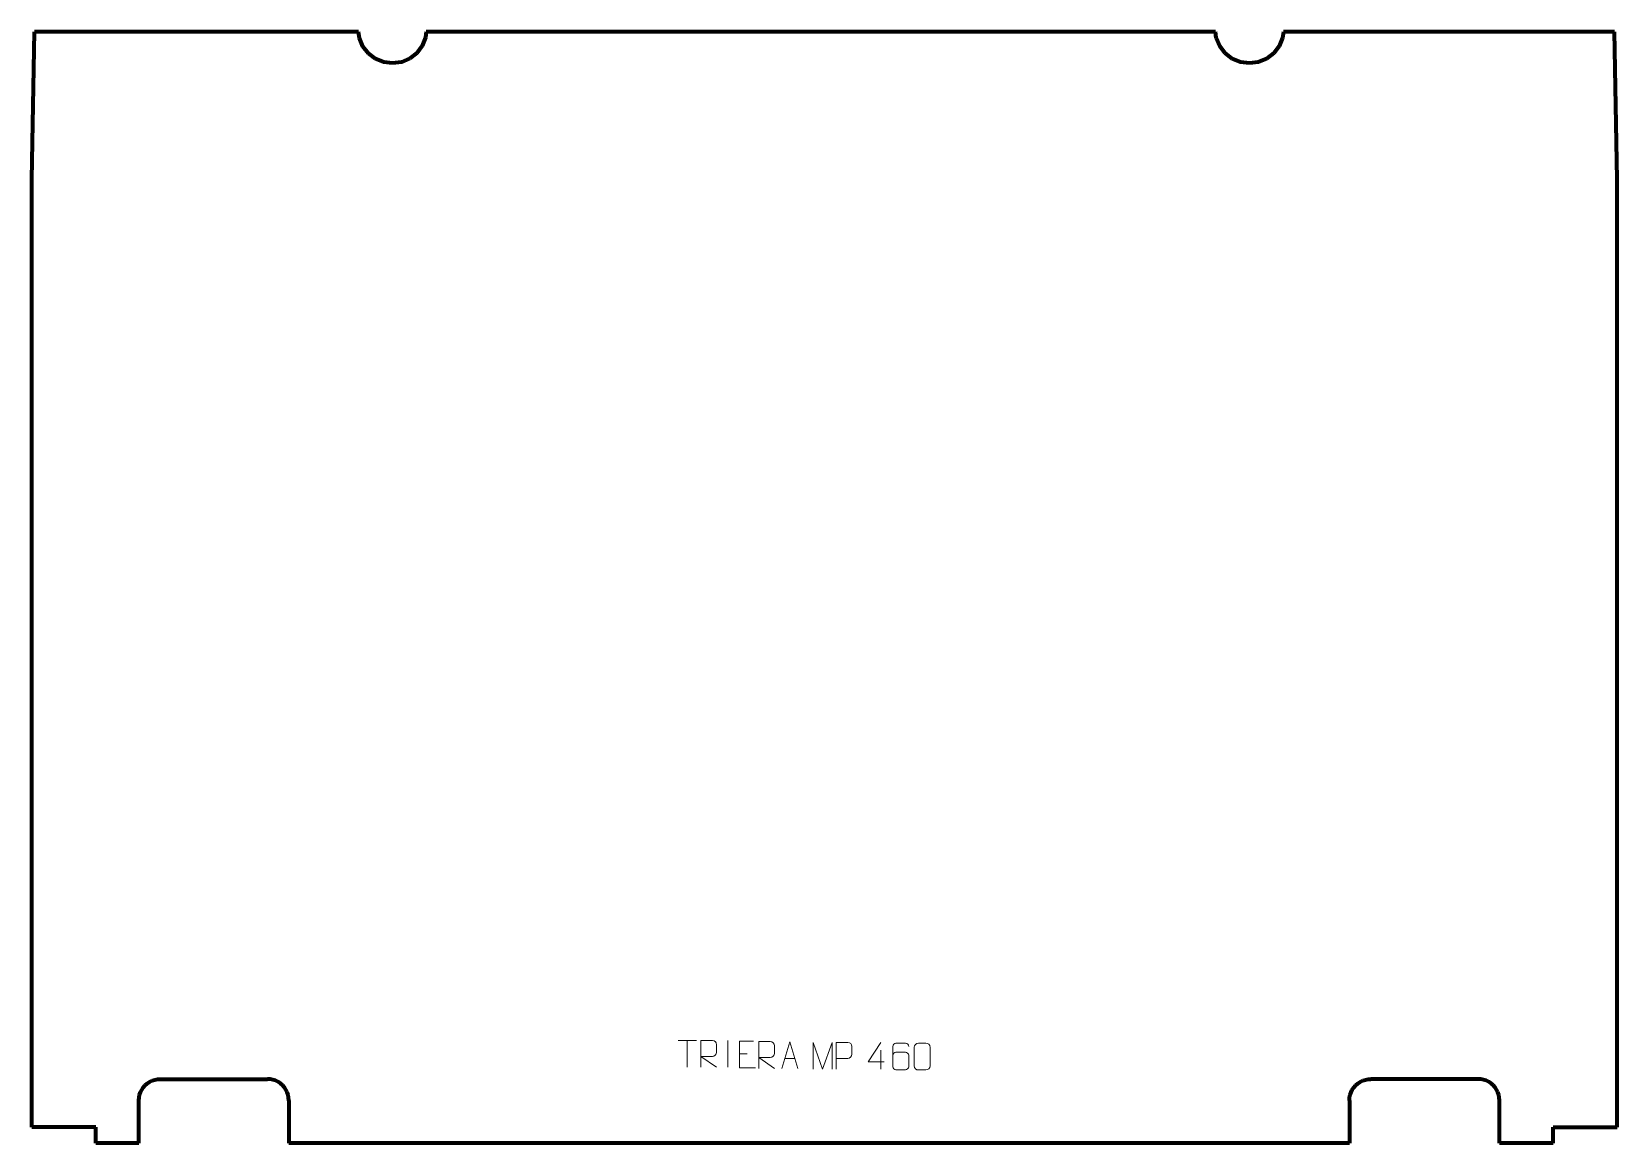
# Model space of a CAD drawing. Header units: millimetres. Extents: x -748 to 732, y -1071 to -33.
import ezdxf

# ---------------------------------------------------------------- set-up
doc = ezdxf.new("R2010")
doc.units = ezdxf.units.MM
doc.header["$MEASUREMENT"] = 0
doc.layers.add('layer 1', color=7, linetype='Continuous')

msp = doc.modelspace()

# ---------------------------------------------------------------- linework, layer by layer
at = {"layer": 'layer 1', "lineweight": 211}
for points in [[(-748.4658, -170.8343), (-748.4658, -170.8343), (-745.7518, -33.3337), (-745.7518, -33.3337)], [(-443.5081, -33.3337), (-443.5081, -33.3337), (-745.7518, -33.3337), (-745.7518, -33.3337)], [(-442.6584, -39.3818), (-442.6584, -39.3818), (-443.5081, -33.3337), (-443.5081, -33.3337)], [(-439.3957, -47.0716), (-439.3957, -47.0716), (-442.6584, -39.3818), (-442.6584, -39.3818)], [(-380.8413, -38.8501), (-380.8413, -38.8501), (-383.973, -46.594), (-383.973, -46.594)], [(-380.1641, -33.3337), (-380.1641, -33.3337), (-380.8413, -38.8501), (-380.8413, -38.8501)], [(356.506, -33.3337), (356.506, -33.3337), (-380.1641, -33.3337), (-380.1641, -33.3337)], [(357.2672, -39.1152), (357.2672, -39.1152), (356.506, -33.3337), (356.506, -33.3337)], [(360.4644, -46.8336), (360.4644, -46.8336), (357.2672, -39.1152), (357.2672, -39.1152)], [(419.0875, -39.1152), (419.0875, -39.1152), (415.8903, -46.8336), (415.8903, -46.8336)], [(419.8483, -33.3337), (419.8483, -33.3337), (419.0875, -39.1152), (419.0875, -39.1152)], [(728.819, -33.3337), (728.819, -33.3337), (419.8483, -33.3337), (419.8483, -33.3337)], [(731.5326, -170.8343), (731.5326, -170.8343), (728.819, -33.3337), (728.819, -33.3337)], [(-434.253, -53.6555), (-434.253, -53.6555), (-439.3957, -47.0716), (-439.3957, -47.0716)], [(-427.5823, -58.6826), (-427.5823, -58.6826), (-434.253, -53.6555), (-434.253, -53.6555)], [(-419.838, -61.8127), (-419.838, -61.8127), (-427.5823, -58.6826), (-427.5823, -58.6826)], [(-395.584, -58.4074), (-395.584, -58.4074), (-403.2738, -61.6701), (-403.2738, -61.6701)], [(-389.0001, -53.2648), (-389.0001, -53.2648), (-395.584, -58.4074), (-395.584, -58.4074)], [(-383.973, -46.594), (-383.973, -46.594), (-389.0001, -53.2648), (-389.0001, -53.2648)], [(365.5501, -53.4615), (365.5501, -53.4615), (360.4644, -46.8336), (360.4644, -46.8336)], [(372.1768, -58.5456), (372.1768, -58.5456), (365.5501, -53.4615), (365.5501, -53.4615)], [(379.8953, -61.7428), (379.8953, -61.7428), (372.1768, -58.5456), (372.1768, -58.5456)], [(404.1779, -58.5456), (404.1779, -58.5456), (396.4594, -61.7428), (396.4594, -61.7428)], [(410.8046, -53.4615), (410.8046, -53.4615), (404.1779, -58.5456), (404.1779, -58.5456)], [(415.8903, -46.8336), (415.8903, -46.8336), (410.8046, -53.4615), (410.8046, -53.4615)], [(-411.5466, -62.8321), (-411.5466, -62.8321), (-419.838, -61.8127), (-419.838, -61.8127)], [(-403.2738, -61.6701), (-403.2738, -61.6701), (-411.5466, -62.8321), (-411.5466, -62.8321)], [(388.1782, -62.8333), (388.1782, -62.8333), (379.8953, -61.7428), (379.8953, -61.7428)], [(396.4594, -61.7428), (396.4594, -61.7428), (388.1782, -62.8333), (388.1782, -62.8333)], [(-748.4658, -1055.8336), (-748.4658, -1055.8336), (-748.4658, -170.8343), (-748.4658, -170.8343)], [(731.5326, -1055.8336), (731.5326, -1055.8336), (731.5326, -170.8343), (731.5326, -170.8343)], [(-646.9433, -1023.1796), (-646.9433, -1023.1796), (-645.7873, -1020.8334), (-645.7873, -1020.8334)], [(-645.7873, -1020.8334), (-645.7873, -1020.8334), (-644.3336, -1018.6584), (-644.3336, -1018.6584)], [(-644.3336, -1018.6584), (-644.3336, -1018.6584), (-642.6087, -1016.6911), (-642.6087, -1016.6911)], [(-642.6087, -1016.6911), (-642.6087, -1016.6911), (-640.6418, -1014.965), (-640.6418, -1014.965)], [(-640.6418, -1014.965), (-640.6418, -1014.965), (-638.4669, -1013.5125), (-638.4669, -1013.5125)], [(-638.4669, -1013.5125), (-638.4669, -1013.5125), (-636.1206, -1012.3553), (-636.1206, -1012.3553)], [(-636.1206, -1012.3553), (-636.1206, -1012.3553), (-633.6434, -1011.5141), (-633.6434, -1011.5141)], [(-633.6434, -1011.5141), (-633.6434, -1011.5141), (-631.0777, -1011.0042), (-631.0777, -1011.0042)], [(-631.0777, -1011.0042), (-631.0777, -1011.0042), (-628.4664, -1010.8329), (-628.4664, -1010.8329)], [(-628.4664, -1010.8329), (-628.4664, -1010.8329), (-528.4659, -1010.8329), (-528.4659, -1010.8329)], [(-525.8562, -1011.0042), (-525.8562, -1011.0042), (-528.4659, -1010.8329), (-528.4659, -1010.8329)], [(-523.2893, -1011.5141), (-523.2893, -1011.5141), (-525.8562, -1011.0042), (-525.8562, -1011.0042)], [(-520.8134, -1012.3553), (-520.8134, -1012.3553), (-523.2893, -1011.5141), (-523.2893, -1011.5141)], [(-518.4659, -1013.5125), (-518.4659, -1013.5125), (-520.8134, -1012.3553), (-520.8134, -1012.3553)], [(-516.2905, -1014.965), (-516.2905, -1014.965), (-518.4659, -1013.5125), (-518.4659, -1013.5125)], [(-514.3236, -1016.6911), (-514.3236, -1016.6911), (-516.2905, -1014.965), (-516.2905, -1014.965)], [(-512.5987, -1018.6584), (-512.5987, -1018.6584), (-514.3236, -1016.6911), (-514.3236, -1016.6911)], [(-511.1462, -1020.8334), (-511.1462, -1020.8334), (-512.5987, -1018.6584), (-512.5987, -1018.6584)], [(-509.989, -1023.1796), (-509.989, -1023.1796), (-511.1462, -1020.8334), (-511.1462, -1020.8334)], [(483.0553, -1023.1796), (483.0553, -1023.1796), (484.2129, -1020.8334), (484.2129, -1020.8334)], [(484.2129, -1020.8334), (484.2129, -1020.8334), (485.6655, -1018.6584), (485.6655, -1018.6584)], [(485.6655, -1018.6584), (485.6655, -1018.6584), (487.3915, -1016.6911), (487.3915, -1016.6911)], [(487.3915, -1016.6911), (487.3915, -1016.6911), (489.3568, -1014.965), (489.3568, -1014.965)], [(489.3568, -1014.965), (489.3568, -1014.965), (491.5334, -1013.5125), (491.5334, -1013.5125)], [(491.5334, -1013.5125), (491.5334, -1013.5125), (493.8797, -1012.3553), (493.8797, -1012.3553)], [(493.8797, -1012.3553), (493.8797, -1012.3553), (496.3569, -1011.5141), (496.3569, -1011.5141)], [(496.3569, -1011.5141), (496.3569, -1011.5141), (498.9225, -1011.0042), (498.9225, -1011.0042)], [(498.9225, -1011.0042), (498.9225, -1011.0042), (501.5327, -1010.8329), (501.5327, -1010.8329)], [(601.5327, -1010.8329), (601.5327, -1010.8329), (501.5327, -1010.8329), (501.5327, -1010.8329)], [(604.1424, -1011.0042), (604.1424, -1011.0042), (601.5327, -1010.8329), (601.5327, -1010.8329)], [(606.7081, -1011.5141), (606.7081, -1011.5141), (604.1424, -1011.0042), (604.1424, -1011.0042)], [(609.1869, -1012.3553), (609.1869, -1012.3553), (606.7081, -1011.5141), (606.7081, -1011.5141)], [(611.5332, -1013.5125), (611.5332, -1013.5125), (609.1869, -1012.3553), (609.1869, -1012.3553)], [(613.7081, -1014.965), (613.7081, -1014.965), (611.5332, -1013.5125), (611.5332, -1013.5125)], [(615.6754, -1016.6911), (615.6754, -1016.6911), (613.7081, -1014.965), (613.7081, -1014.965)], [(617.3999, -1018.6584), (617.3999, -1018.6584), (615.6754, -1016.6911), (615.6754, -1016.6911)], [(618.8541, -1020.8334), (618.8541, -1020.8334), (617.3999, -1018.6584), (617.3999, -1018.6584)], [(620.0112, -1023.1796), (620.0112, -1023.1796), (618.8541, -1020.8334), (618.8541, -1020.8334)], [(-648.467, -1030.8322), (-648.467, -1030.8322), (-648.2948, -1028.2225), (-648.2948, -1028.2225)], [(-648.467, -1070.8326), (-648.467, -1070.8326), (-648.467, -1030.8322), (-648.467, -1030.8322)], [(-648.2948, -1028.2225), (-648.2948, -1028.2225), (-647.7845, -1025.6568), (-647.7845, -1025.6568)], [(-647.7845, -1025.6568), (-647.7845, -1025.6568), (-646.9433, -1023.1796), (-646.9433, -1023.1796)], [(-509.1478, -1025.6568), (-509.1478, -1025.6568), (-509.989, -1023.1796), (-509.989, -1023.1796)], [(-508.6375, -1028.2225), (-508.6375, -1028.2225), (-509.1478, -1025.6568), (-509.1478, -1025.6568)], [(-508.4666, -1030.8322), (-508.4666, -1030.8322), (-508.6375, -1028.2225), (-508.6375, -1028.2225)], [(-508.4666, -1030.8322), (-508.4666, -1030.8322), (-508.4666, -1070.8326), (-508.4666, -1070.8326)], [(481.5329, -1030.8322), (481.5329, -1030.8322), (481.7042, -1028.2225), (481.7042, -1028.2225)], [(481.5329, -1030.8322), (481.5329, -1030.8322), (481.5329, -1070.8326), (481.5329, -1070.8326)], [(481.7042, -1028.2225), (481.7042, -1028.2225), (482.2145, -1025.6568), (482.2145, -1025.6568)], [(482.2145, -1025.6568), (482.2145, -1025.6568), (483.0553, -1023.1796), (483.0553, -1023.1796)], [(620.8508, -1025.6568), (620.8508, -1025.6568), (620.0112, -1023.1796), (620.0112, -1023.1796)], [(621.3611, -1028.2225), (621.3611, -1028.2225), (620.8508, -1025.6568), (620.8508, -1025.6568)], [(621.5321, -1030.8322), (621.5321, -1030.8322), (621.3611, -1028.2225), (621.3611, -1028.2225)], [(621.5321, -1070.8326), (621.5321, -1070.8326), (621.5321, -1030.8322), (621.5321, -1030.8322)], [(-688.4661, -1055.8336), (-688.4661, -1055.8336), (-748.4658, -1055.8336), (-748.4658, -1055.8336)], [(-688.4661, -1070.8326), (-688.4661, -1070.8326), (-688.4661, -1055.8336), (-688.4661, -1055.8336)], [(671.5329, -1055.8336), (671.5329, -1055.8336), (731.5326, -1055.8336), (731.5326, -1055.8336)], [(671.5329, -1070.8326), (671.5329, -1070.8326), (671.5329, -1055.8336), (671.5329, -1055.8336)], [(-648.467, -1070.8326), (-648.467, -1070.8326), (-688.4661, -1070.8326), (-688.4661, -1070.8326)], [(481.5329, -1070.8326), (481.5329, -1070.8326), (-508.4666, -1070.8326), (-508.4666, -1070.8326)], [(671.5329, -1070.8326), (671.5329, -1070.8326), (621.5321, -1070.8326), (621.5321, -1070.8326)]]:
    msp.add_open_spline(points, degree=3, dxfattribs=at)
at = {"layer": 'layer 1', "color": 250, "lineweight": 9}
for points in [[(-145.0536, -974.954), (-145.0536, -974.954), (-128.0664, -974.954), (-128.0664, -974.954)], [(-136.5598, -999.884), (-136.5598, -999.884), (-136.5598, -974.9305), (-136.5598, -974.9305)], [(-98.56, -974.9202), (-98.56, -974.9202), (-98.56, -999.8943), (-98.56, -999.8943)], [(-87.7281, -987.4073), (-87.7281, -987.4073), (-80.56, -987.4073), (-80.56, -987.4073)], [(44.1791, -984.0499), (44.1791, -984.0499), (44.1791, -1001.7146), (44.1791, -1001.7146)], [(-45.4365, -991.7875), (-45.4365, -991.7875), (-35.9408, -991.7875), (-35.9408, -991.7875)]]:
    msp.add_open_spline(points, degree=3, dxfattribs=at)
for points, knots in [([(-123.8921, -999.884), (-123.8921, -999.884), (-123.8921, -974.9305), (-123.8921, -974.9305), (-123.8921, -974.9305), (-120.2973, -974.9305), (-116.7018, -974.9305), (-113.1066, -974.9305), (-113.1066, -974.9305), (-110.7813, -974.9682), (-109.224, -976.4582), (-109.2281, -978.8246), (-109.2281, -978.8246), (-109.2285, -980.8601), (-109.2285, -983.9195), (-109.2281, -985.9555), (-109.2281, -985.9555), (-109.2346, -987.831), (-111.0469, -989.7728), (-113.0564, -989.7919), (-113.0564, -989.7919), (-113.0564, -989.7919), (-123.8921, -989.7919), (-123.8921, -989.7919), (-123.8921, -989.7919), (-123.8921, -989.7919), (-109.2374, -999.884), (-109.2374, -999.884)], [0, 0, 0, 0, 0.125, 0.125, 0.125, 0.125, 0.25, 0.25, 0.25, 0.25, 0.375, 0.375, 0.375, 0.375, 0.5, 0.5, 0.5, 0.5, 0.625, 0.625, 0.625, 0.625, 0.75, 0.75, 0.75, 0.75, 1, 1, 1, 1]), ([(-74.8542, -975.5276), (-74.8542, -975.5276), (-87.7281, -975.5276), (-87.7281, -975.5276), (-87.7281, -975.5276), (-87.7281, -975.5276), (-87.7281, -1000.4812), (-87.7281, -1000.4812), (-87.7281, -1000.4812), (-87.7281, -1000.4812), (-72.8623, -1000.4812), (-72.8623, -1000.4812)], [0, 0, 0, 0, 0.25, 0.25, 0.25, 0.25, 0.5, 0.5, 0.5, 0.5, 1, 1, 1, 1]), ([(-69.892, -1000.884), (-69.892, -1000.884), (-69.892, -975.9305), (-69.892, -975.9305), (-69.892, -975.9305), (-66.2972, -975.9305), (-62.7017, -975.9305), (-59.1065, -975.9305), (-59.1065, -975.9305), (-56.7812, -975.9682), (-55.2239, -977.4582), (-55.228, -979.8246), (-55.228, -979.8246), (-55.2284, -981.8601), (-55.2284, -984.9195), (-55.228, -986.9555), (-55.228, -986.9555), (-55.2345, -988.831), (-57.0468, -990.7728), (-59.0563, -990.7919), (-59.0563, -990.7919), (-59.0563, -990.7919), (-69.892, -990.7919), (-69.892, -990.7919), (-69.892, -990.7919), (-69.892, -990.7919), (-55.2373, -1000.884), (-55.2373, -1000.884)], [0, 0, 0, 0, 0.125, 0.125, 0.125, 0.125, 0.25, 0.25, 0.25, 0.25, 0.375, 0.375, 0.375, 0.375, 0.5, 0.5, 0.5, 0.5, 0.625, 0.625, 0.625, 0.625, 0.75, 0.75, 0.75, 0.75, 1, 1, 1, 1]), ([(-48.1591, -1001.0369), (-48.1591, -1001.0369), (-40.7881, -976.0834), (-40.7881, -976.0834), (-40.7881, -976.0834), (-40.7881, -976.0834), (-33.2182, -1001.0369), (-33.2182, -1001.0369)], [0, 0, 0, 0, 0.333333333, 0.333333333, 0.333333333, 0.333333333, 1, 1, 1, 1]), ([(-19.1301, -1001.7065), (-19.1301, -1001.7065), (-19.1301, -976.7486), (-19.1301, -976.7486), (-19.1301, -976.7486), (-19.1301, -976.7486), (-10.205, -1001.7065), (-10.205, -1001.7065), (-10.205, -1001.7065), (-10.205, -1001.7065), (-1.4451, -976.7491), (-1.4451, -976.7491), (-1.4451, -976.7491), (-1.4451, -976.7491), (-1.4451, -1001.7065), (-1.4451, -1001.7065)], [0, 0, 0, 0, 0.2, 0.2, 0.2, 0.2, 0.4, 0.4, 0.4, 0.4, 0.6, 0.6, 0.6, 0.6, 1, 1, 1, 1]), ([(2.3803, -1001.7044), (2.3803, -1001.7044), (2.3803, -976.7508), (2.3803, -976.7508), (2.3803, -976.7508), (5.9753, -976.7508), (9.5706, -976.7508), (13.166, -976.7508), (13.166, -976.7508), (15.4912, -976.7887), (17.0486, -978.2788), (17.0444, -980.6449), (17.0444, -980.6449), (17.044, -982.6806), (17.044, -985.7399), (17.0444, -987.7759), (17.0444, -987.7759), (17.0379, -989.6513), (15.2257, -991.5932), (13.2161, -991.6123), (13.2161, -991.6123), (13.2161, -991.6123), (2.3803, -991.6123), (2.3803, -991.6123)], [0, 0, 0, 0, 0.142857143, 0.142857143, 0.142857143, 0.142857143, 0.285714286, 0.285714286, 0.285714286, 0.285714286, 0.428571429, 0.428571429, 0.428571429, 0.428571429, 0.571428571, 0.571428571, 0.571428571, 0.571428571, 0.714285714, 0.714285714, 0.714285714, 0.714285714, 1, 1, 1, 1]), ([(47.1232, -994.811), (47.1232, -994.811), (32.3015, -994.811), (32.3015, -994.811), (32.3015, -994.811), (32.3015, -994.811), (44.1791, -976.7405), (44.1791, -976.7405)], [0, 0, 0, 0, 0.333333333, 0.333333333, 0.333333333, 0.333333333, 1, 1, 1, 1]), ([(70.1479, -980.352), (70.1238, -979.0125), (68.7676, -977.3593), (67.1957, -977.3936), (67.1957, -977.3936), (64.2109, -977.3939), (61.2257, -977.3939), (58.2403, -977.3936), (58.2403, -977.3936), (57.0212, -977.3787), (55.293, -978.8163), (55.288, -980.352), (55.288, -980.352), (55.2883, -986.7125), (55.2883, -993.0733), (55.288, -999.434), (55.288, -999.434), (55.2927, -1000.5969), (57.0212, -1002.368), (58.2403, -1002.3924), (58.2403, -1002.3924), (61.2257, -1002.3921), (64.2109, -1002.3921), (67.1957, -1002.3924), (67.1957, -1002.3924), (68.4738, -1002.3486), (70.1435, -1000.7341), (70.1479, -999.434), (70.1479, -999.434), (70.1479, -995.8507), (70.1479, -992.2676), (70.1479, -988.6849), (70.1479, -988.6849), (70.1094, -987.2067), (68.5267, -985.7738), (67.1957, -985.7758), (67.1957, -985.7758), (64.2109, -985.7755), (61.2257, -985.7755), (58.2403, -985.7758), (58.2403, -985.7758), (56.9108, -985.7708), (55.2678, -987.2781), (55.3095, -988.7066)], [0, 0, 0, 0, 0.083333333, 0.083333333, 0.083333333, 0.083333333, 0.166666667, 0.166666667, 0.166666667, 0.166666667, 0.25, 0.25, 0.25, 0.25, 0.333333333, 0.333333333, 0.333333333, 0.333333333, 0.416666667, 0.416666667, 0.416666667, 0.416666667, 0.5, 0.5, 0.5, 0.5, 0.583333333, 0.583333333, 0.583333333, 0.583333333, 0.666666667, 0.666666667, 0.666666667, 0.666666667, 0.75, 0.75, 0.75, 0.75, 0.833333333, 0.833333333, 0.833333333, 0.833333333, 1, 1, 1, 1]), ([(79.1372, -977.3934), (81.5033, -977.3934), (83.8698, -977.3934), (86.2363, -977.3934), (86.2363, -977.3934), (88.2168, -977.3578), (90.2428, -978.8521), (90.2699, -981.2942), (90.2699, -981.2942), (90.2695, -987.0516), (90.2695, -992.8094), (90.2699, -998.5676), (90.2699, -998.5676), (90.1278, -1000.8952), (88.4214, -1002.3775), (86.2363, -1002.3883), (86.2363, -1002.3883), (83.8639, -1002.3879), (81.4915, -1002.3879), (79.1195, -1002.3883), (79.1195, -1002.3883), (77.161, -1002.4939), (75.1546, -1000.606), (75.166, -998.585), (75.166, -998.585), (75.1664, -992.8044), (75.1664, -987.0241), (75.166, -981.2443), (75.166, -981.2443), (75.1703, -979.1023), (76.9474, -977.3798), (79.1372, -977.3934)], [0, 0, 0, 0, 0.111111111, 0.111111111, 0.111111111, 0.111111111, 0.222222222, 0.222222222, 0.222222222, 0.222222222, 0.333333333, 0.333333333, 0.333333333, 0.333333333, 0.444444444, 0.444444444, 0.444444444, 0.444444444, 0.555555556, 0.555555556, 0.555555556, 0.555555556, 0.666666667, 0.666666667, 0.666666667, 0.666666667, 0.777777778, 0.777777778, 0.777777778, 0.777777778, 1, 1, 1, 1])]:
    msp.add_open_spline(points, degree=3, knots=knots, dxfattribs=at)

doc.saveas('drawing.dxf')
